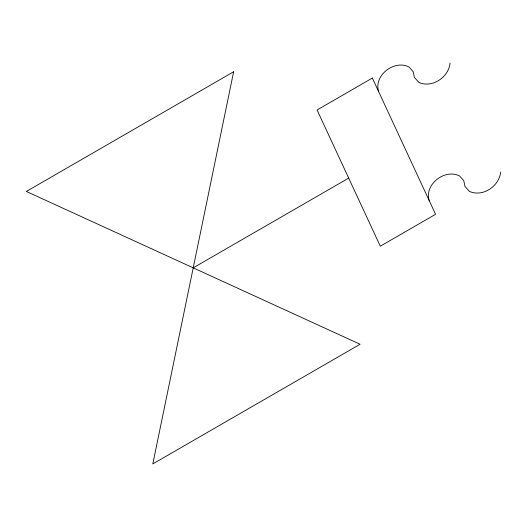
<?xml version="1.0" encoding="UTF-8"?>
<svg xmlns="http://www.w3.org/2000/svg" width="527" height="527" viewBox="0 0 527 527"><rect width="100%" height="100%" fill="white"/><g stroke="black" fill="none" stroke-linecap="round" stroke-linejoin="round"><path stroke-width="0.79" d="M450.071 63.082C448.734 77.192 432.147 88.457 418.833 82.403L414.367 77.383L413.214 71.738L409.011 67.015C394.361 59.32 373.36 75.559 378.669 91.685M500.65 172.065C499.313 186.176 482.725 197.441 469.412 191.393L464.952 186.367L463.8 180.728L459.597 175.998C444.94 168.311 423.939 184.542 429.248 200.675M193.218 267.848L348.683 178.093M233.632 71.777L152.804 463.918L360.086 344.243L26.35 191.453L233.632 71.777M372.345 78.062L317.07 109.978L380.296 246.208L435.572 214.298L372.345 78.062"/></g></svg>
